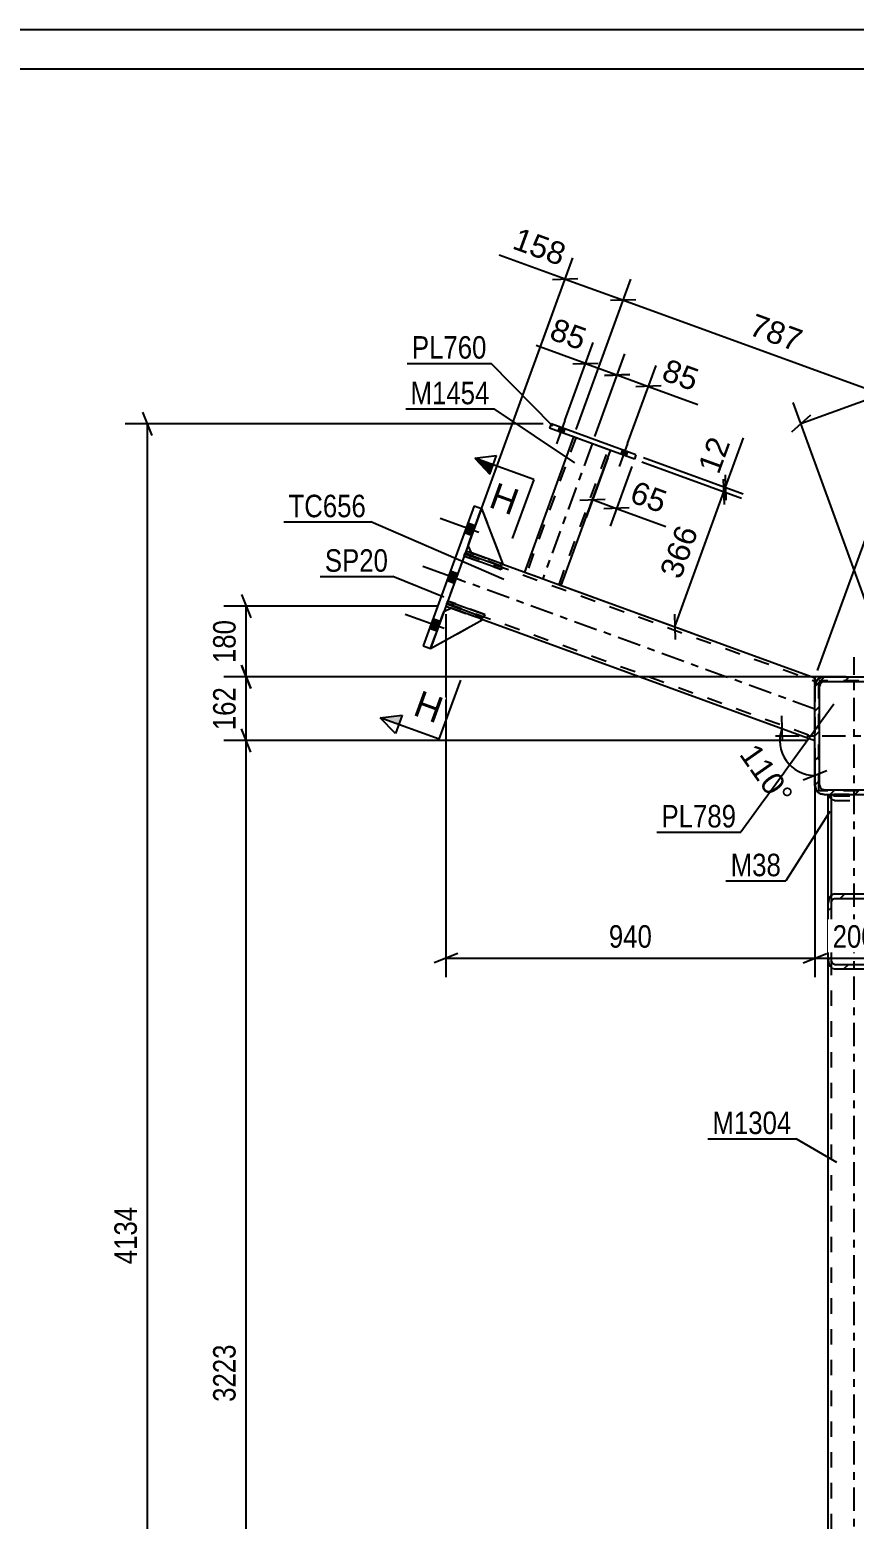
# Model space of a CAD drawing. Header units: millimetres. Extents: x 0 to 841, y 0 to 594.
# Drawn here: x 288.1 to 393, y 404.3 to 594 of the extents above; entities that cross this region are included whole.
import ezdxf

# ---------------------------------------------------------------- set-up
doc = ezdxf.new("R2010")
doc.units = ezdxf.units.MM
doc.linetypes.add('DXK_LINE_DOT2', pattern=[3.9198, 1.9599, -1.9599])
doc.linetypes.add('DXK_LINE_DOT3', pattern=[5.9187, 2.979, -0.9799, 0.9799, -0.9799])
doc.styles.add('Arial', font='arial.ttf', dxfattribs={"height": 0.2})
doc.styles.add('Arial Narrow', font='ARIALN.TTF', dxfattribs={"height": 0.2})

# ---------------------------------------------------------------- blocks, each defined once
blk = doc.blocks.new('Unknown-318891679-1129')
at = {"color": 5, "linetype": 'Continuous'}
for p, q in [((841, 594), (0, 594)), ((836, 589), (5, 589))]:
    blk.add_line(p, q, dxfattribs=at)
blk = doc.blocks.new('Part-318891679-5396 - 5381')
at = {"color": 2, "linetype": 'Continuous'}
for p, q in [((343.39, 526.98), (343.52, 527.36)), ((343.52, 527.36), (348.22, 525.65)), ((348.08, 525.27), (343.39, 526.98)), ((348.22, 525.65), (348.08, 525.27))]:
    blk.add_line(p, q, dxfattribs=at)
at = {"color": 7, "linetype": 'DXK_LINE_DOT2'}
blk.add_line((344.09, 526.72), (344.23, 527.1), dxfattribs=at)
blk = doc.blocks.new('Part-318891679-5452 - 5381')
at = {"linetype": 'Continuous'}
h = blk.add_hatch(dxfattribs=at)
h.set_pattern_fill('', scale=0.7, style=0, pattern_type=0)
h.set_pattern_definition([(45, (389.7443, 475.5448), (-1.57154, 1.57154), [])])
h.paths.add_polyline_path([(389.74, 482.78), (389.74, 475.54), (389.81, 475.1), (389.98, 474.73), (390.24, 474.48), (390.54, 474.39), (395.54, 474.39), (395.85, 474.48), (396.11, 474.73), (396.28, 475.1), (396.34, 475.54), (396.34, 482.78), (396.28, 483.22), (396.11, 483.6), (395.85, 483.85), (395.54, 483.94), (390.54, 483.94), (390.24, 483.85), (389.98, 483.6), (389.81, 483.22)])
h.paths.add_polyline_path([(390.26, 483.19), (390.39, 483.31), (390.54, 483.36), (395.54, 483.36), (395.7, 483.31), (395.83, 483.19), (395.91, 483), (395.94, 482.78), (395.94, 475.54), (395.91, 475.32), (395.83, 475.14), (395.7, 475.01), (395.54, 474.97), (390.54, 474.97), (390.39, 475.01), (390.26, 475.14), (390.17, 475.32), (390.14, 475.54), (390.14, 482.78), (390.17, 483)])
at = {"color": 2, "linetype": 'Continuous'}
for p, q in [((389.74, 482.78), (389.74, 496.59)), ((396.34, 482.78), (396.34, 496.59)), ((390.54, 483.94), (390.24, 483.85)), ((390.54, 483.94), (395.54, 483.94)), ((395.85, 483.85), (395.54, 483.94)), ((389.81, 483.22), (389.74, 482.78)), ((389.74, 475.54), (389.74, 482.78)), ((390.14, 482.78), (390.17, 483)), ((390.14, 475.54), (390.14, 482.78)), ((390.39, 483.31), (390.54, 483.36)), ((390.54, 483.36), (395.54, 483.36)), ((395.54, 483.36), (395.7, 483.31)), ((395.91, 483), (395.94, 482.78)), ((395.94, 475.54), (395.94, 482.78)), ((396.34, 482.78), (396.28, 483.22)), ((396.34, 475.54), (396.34, 482.78)), ((389.74, 475.54), (389.81, 475.1)), ((390.17, 475.32), (390.14, 475.54)), ((390.24, 474.48), (390.54, 474.39)), ((390.54, 474.97), (390.39, 475.01)), ((390.54, 474.97), (395.54, 474.97)), ((390.54, 474.39), (395.54, 474.39)), ((395.7, 475.01), (395.54, 474.97)), ((395.54, 474.39), (395.85, 474.48)), ((395.94, 475.54), (395.91, 475.32)), ((396.28, 475.1), (396.34, 475.54))]:
    blk.add_line(p, q, dxfattribs=at)
at = {"color": 7, "linetype": 'DXK_LINE_DOT2'}
for p, q in [((396.34, 496.59), (389.74, 496.59)), ((389.98, 496.2), (389.81, 496.59)), ((390.24, 495.95), (389.98, 496.2)), ((390.14, 475.54), (390.14, 496.59)), ((390.54, 495.86), (390.24, 495.95)), ((390.28, 496.59), (390.39, 496.48)), ((390.39, 496.48), (390.54, 496.44)), ((390.54, 496.44), (395.54, 496.44)), ((390.54, 495.86), (395.54, 495.86)), ((395.54, 496.44), (395.7, 496.48)), ((395.85, 495.95), (395.54, 495.86)), ((395.7, 496.48), (395.8, 496.59)), ((396.11, 496.2), (395.85, 495.95)), ((395.94, 475.54), (395.94, 496.59)), ((396.28, 496.59), (396.11, 496.2)), ((389.74, 475.54), (389.74, 482.78)), ((396.34, 475.54), (396.34, 482.78))]:
    blk.add_line(p, q, dxfattribs=at)
at = {"color": 2, "linetype": 'Continuous'}
for centre, radius, start, end in [((390.83, 482.98), 1.05, 124.1734, 166.5321), ((395.26, 482.98), 1.05, 13.4679, 55.8266), ((390.69, 482.88), 0.527, 124.1734, 166.5321), ((395.4, 482.88), 0.527, 13.4679, 55.8266), ((390.83, 475.35), 1.05, 193.4679, 235.8266), ((390.69, 475.45), 0.527, 193.4679, 235.8266), ((395.4, 475.45), 0.527, 304.1734, 346.5321), ((395.26, 475.35), 1.05, 304.1734, 346.5321)]:
    blk.add_arc(centre, radius, start, end, dxfattribs=at)
blk = doc.blocks.new('Part-318891679-5397 - 5381')
at = {"color": 2, "linetype": 'Continuous'}
for p, q in [((341.16, 520.87), (341.3, 521.25)), ((345.86, 519.16), (341.16, 520.87)), ((341.3, 521.25), (346, 519.54)), ((346, 519.54), (345.86, 519.16))]:
    blk.add_line(p, q, dxfattribs=at)
at = {"color": 7, "linetype": 'DXK_LINE_DOT2'}
blk.add_line((341.87, 520.62), (342, 520.99), dxfattribs=at)
blk = doc.blocks.new('Part-318891679-5398 - 5381')
at = {"color": 7, "linetype": 'DXK_LINE_DOT2'}
for p, q in [((343.52, 527.36), (343.39, 526.98)), ((348.22, 525.65), (343.52, 527.36)), ((343.39, 526.98), (348.08, 525.27)), ((344.23, 527.1), (344.09, 526.72)), ((348.08, 525.27), (348.22, 525.65))]:
    blk.add_line(p, q, dxfattribs=at)
blk = doc.blocks.new('Bolt-318891679-5402 - 5381')
at = {"linetype": 'Continuous'}
for points in [[(344.34, 529.61), (344.79, 530.83), (343.85, 531.18), (343.4, 529.95)], [(344.34, 529.61), (344.79, 530.83), (343.85, 531.18), (343.4, 529.95)], [(344.34, 529.61), (344.79, 530.83), (343.85, 531.18), (343.4, 529.95)], [(342.12, 523.5), (342.56, 524.73), (341.62, 525.07), (341.18, 523.85)], [(342.12, 523.5), (342.56, 524.73), (341.62, 525.07), (341.18, 523.85)], [(339.9, 517.4), (340.34, 518.62), (339.4, 518.96), (338.96, 517.74)], [(339.9, 517.4), (340.34, 518.62), (339.4, 518.96), (338.96, 517.74)], [(339.9, 517.4), (340.34, 518.62), (339.4, 518.96), (338.96, 517.74)]]:
    blk.add_hatch(color=1, dxfattribs=at).paths.add_polyline_path(points)
at = {"color": 1, "linetype": 'Continuous'}
for p, q in [((345.27, 529.97), (340.34, 531.76)), ((345.27, 529.97), (340.34, 531.76)), ((345.27, 529.97), (340.34, 531.76)), ((344.79, 530.83), (343.85, 531.18)), ((344.79, 530.83), (343.85, 531.18)), ((344.79, 530.83), (343.85, 531.18)), ((344.34, 529.61), (343.4, 529.95)), ((344.34, 529.61), (343.4, 529.95)), ((344.34, 529.61), (343.4, 529.95)), ((343.05, 523.86), (338.11, 525.65)), ((343.05, 523.86), (338.11, 525.65)), ((342.12, 523.5), (341.18, 523.85)), ((342.12, 523.5), (341.18, 523.85)), ((342.56, 524.73), (341.62, 525.07)), ((342.56, 524.73), (341.62, 525.07)), ((340.82, 517.75), (335.89, 519.55)), ((340.82, 517.75), (335.89, 519.55)), ((340.82, 517.75), (335.89, 519.55)), ((340.34, 518.62), (339.4, 518.96)), ((340.34, 518.62), (339.4, 518.96)), ((340.34, 518.62), (339.4, 518.96)), ((339.9, 517.4), (338.96, 517.74)), ((339.9, 517.4), (338.96, 517.74)), ((339.9, 517.4), (338.96, 517.74))]:
    blk.add_line(p, q, dxfattribs=at)
blk = doc.blocks.new('Part-318891679-5420 - 5381')
at = {"color": 7, "linetype": 'DXK_LINE_DOT2'}
for p, q in [((343.62, 527.64), (341.06, 520.59)), ((344.33, 527.38), (348.32, 525.93)), ((343.49, 527.26), (388.04, 511.05)), ((341.2, 520.97), (388.04, 503.92)), ((341.76, 520.33), (345.76, 518.88)), ((388.04, 510.62), (388.04, 511.41)), ((388.04, 511.05), (388.04, 511.01)), ((388.04, 511.01), (388.04, 510.78)), ((388.04, 510.39), (388.04, 503.49))]:
    blk.add_line(p, q, dxfattribs=at)
at = {"color": 2, "linetype": 'Continuous'}
for p, q in [((343.62, 527.64), (344.33, 527.38)), ((348.32, 525.93), (388.04, 511.47)), ((341.06, 520.59), (341.76, 520.33)), ((345.76, 518.88), (388.04, 503.49)), ((388.04, 511.47), (388.04, 510.62)), ((388.04, 510.62), (388.04, 510.39))]:
    blk.add_line(p, q, dxfattribs=at)
at = {"color": 7, "linetype": 'DXK_LINE_DOT3'}
blk.add_line((388.04, 507.48), (342.34, 524.11), dxfattribs=at)
blk = doc.blocks.new('Part-318891679-5553 - 5381')
at = {"color": 7, "linetype": 'DXK_LINE_DOT2'}
blk.add_line((339.09, 515.19), (340.8, 519.89), dxfattribs=at)
at = {"color": 2, "linetype": 'Continuous'}
for p, q in [((341.76, 520.33), (340.8, 519.89)), ((345.76, 518.88), (341.76, 520.33)), ((339.09, 515.19), (345.76, 518.88))]:
    blk.add_line(p, q, dxfattribs=at)
blk = doc.blocks.new('Part-318891679-5425 - 5381')
at = {"color": 7, "linetype": 'DXK_LINE_DOT2'}
for p, q in [((396.34, 496.59), (389.74, 496.59)), ((389.74, 475.54), (389.74, 496.59)), ((390.14, 352.09), (390.14, 496.59)), ((395.94, 352.09), (395.94, 496.59)), ((396.34, 475.54), (396.34, 496.59)), ((389.74, 352.09), (389.74, 373.13)), ((396.34, 352.09), (396.34, 373.13)), ((396.34, 352.09), (389.74, 352.09))]:
    blk.add_line(p, q, dxfattribs=at)
at = {"color": 7, "linetype": 'DXK_LINE_DOT3'}
blk.add_line((393.04, 352.09), (393.04, 496.59), dxfattribs=at)
at = {"color": 2, "linetype": 'Continuous'}
for p, q in [((389.74, 373.13), (389.74, 475.54)), ((396.34, 373.13), (396.34, 475.54))]:
    blk.add_line(p, q, dxfattribs=at)
blk = doc.blocks.new('Part-318891679-5458 - 5381')
at = {"color": 7, "linetype": 'DXK_LINE_DOT2'}
for p, q in [((388.54, 497.09), (388.54, 511.09)), ((397.54, 511.09), (388.54, 511.09)), ((397.54, 497.09), (397.54, 511.09)), ((397.54, 497.09), (388.54, 497.09))]:
    blk.add_line(p, q, dxfattribs=at)
blk = doc.blocks.new('Part-318891679-5534 - 5381')
at = {"color": 2, "linetype": 'Continuous'}
for p, q in [((344.65, 533.38), (338.15, 515.53)), ((345.59, 533.04), (339.09, 515.19)), ((344.65, 533.38), (345.59, 533.04)), ((338.15, 515.53), (339.09, 515.19))]:
    blk.add_line(p, q, dxfattribs=at)
blk = doc.blocks.new('Part-318891679-5552 - 5381')
at = {"color": 7, "linetype": 'DXK_LINE_DOT2'}
for p, q in [((340.8, 519.89), (339.09, 515.19)), ((341.76, 520.33), (340.8, 519.89)), ((345.76, 518.88), (341.76, 520.33)), ((339.09, 515.19), (345.76, 518.88))]:
    blk.add_line(p, q, dxfattribs=at)
blk = doc.blocks.new('Part-318891679-5558 - 5381')
at = {"color": 7, "linetype": 'DXK_LINE_DOT2'}
for p, q in [((343.88, 528.34), (345.59, 533.04)), ((345.59, 533.04), (348.32, 525.93)), ((344.33, 527.38), (343.88, 528.34)), ((348.32, 525.93), (344.33, 527.38))]:
    blk.add_line(p, q, dxfattribs=at)
blk = doc.blocks.new('Part-318891679-5559 - 5381')
at = {"color": 7, "linetype": 'DXK_LINE_DOT2'}
blk.add_line((345.59, 533.04), (343.88, 528.34), dxfattribs=at)
at = {"color": 2, "linetype": 'Continuous'}
for p, q in [((345.59, 533.04), (348.32, 525.93)), ((344.33, 527.38), (343.88, 528.34)), ((348.32, 525.93), (344.33, 527.38))]:
    blk.add_line(p, q, dxfattribs=at)
blk = doc.blocks.new('Part-318891679-5575 - 5381')
at = {"color": 2, "linetype": 'Continuous'}
for p, q in [((357.31, 542.14), (351.05, 524.94)), ((355.74, 523.23), (362.01, 540.43))]:
    blk.add_line(p, q, dxfattribs=at)
at = {"color": 7, "linetype": 'DXK_LINE_DOT2'}
for p, q in [((357.59, 542.03), (351.33, 524.83)), ((362.01, 540.43), (357.31, 542.14)), ((355.46, 523.33), (361.72, 540.53)), ((351.05, 524.94), (355.74, 523.23))]:
    blk.add_line(p, q, dxfattribs=at)
at = {"color": 7, "linetype": 'DXK_LINE_DOT3'}
blk.add_line((359.66, 541.28), (353.4, 524.08), dxfattribs=at)
blk = doc.blocks.new('Part-318891679-5576 - 5381')
at = {"color": 7, "linetype": 'DXK_LINE_DOT2'}
for p, q in [((341.3, 521.25), (341.16, 520.87)), ((341.16, 520.87), (345.86, 519.16)), ((346, 519.54), (341.3, 521.25)), ((341.87, 520.62), (342, 520.99)), ((345.86, 519.16), (346, 519.54))]:
    blk.add_line(p, q, dxfattribs=at)
blk = doc.blocks.new('Part-318891679-5586 - 5381')
at = {"linetype": 'Continuous'}
h = blk.add_hatch(dxfattribs=at)
h.set_pattern_fill('', scale=0.7, style=0, pattern_type=0)
h.set_pattern_definition([(45, (388.0443, 497.788), (-1.57154, 1.57154), [])])
h.paths.add_polyline_path([(388.04, 510.39), (388.04, 497.79), (388.14, 497.33), (388.4, 496.94), (388.79, 496.68), (389.24, 496.59), (396.84, 496.59), (397.3, 496.68), (397.69, 496.94), (397.95, 497.33), (398.04, 497.79), (398.04, 510.39), (397.95, 510.85), (397.69, 511.24), (397.3, 511.5), (396.84, 511.59), (389.24, 511.59), (388.79, 511.5), (388.4, 511.24), (388.14, 510.85)])
h.paths.add_polyline_path([(388.82, 510.81), (389.01, 510.94), (389.24, 510.99), (396.84, 510.99), (397.07, 510.94), (397.27, 510.81), (397.4, 510.62), (397.44, 510.39), (397.44, 497.79), (397.4, 497.56), (397.27, 497.36), (397.07, 497.23), (396.84, 497.19), (389.24, 497.19), (389.01, 497.23), (388.82, 497.36), (388.69, 497.56), (388.64, 497.79), (388.64, 510.39), (388.69, 510.62)])
at = {"color": 7, "linetype": 'DXK_LINE_DOT3'}
for p, q in [((393.04, 494.09), (393.04, 514.09)), ((383.04, 504.09), (403.04, 504.09))]:
    blk.add_line(p, q, dxfattribs=at)
at = {"color": 7, "linetype": 'DXK_LINE_DOT2'}
for p, q in [((388.04, 510.39), (388.14, 510.85)), ((388.04, 497.79), (388.04, 510.39)), ((388.69, 510.62), (388.64, 510.39)), ((388.64, 497.79), (388.64, 510.39)), ((388.79, 511.5), (389.24, 511.59)), ((389.24, 510.99), (389.01, 510.94)), ((389.24, 511.59), (396.84, 511.59)), ((389.24, 510.99), (396.84, 510.99)), ((396.84, 511.59), (397.3, 511.5)), ((397.07, 510.94), (396.84, 510.99)), ((397.44, 510.39), (397.4, 510.62)), ((397.44, 497.79), (397.44, 510.39)), ((397.95, 510.85), (398.04, 510.39)), ((398.04, 497.79), (398.04, 510.39)), ((388.14, 497.33), (388.04, 497.79)), ((388.64, 497.79), (388.69, 497.56)), ((389.01, 497.23), (389.24, 497.19)), ((389.24, 497.19), (396.84, 497.19)), ((396.84, 497.19), (397.07, 497.23)), ((397.4, 497.56), (397.44, 497.79)), ((398.04, 497.79), (397.95, 497.33)), ((389.24, 496.59), (388.79, 496.68)), ((389.24, 496.59), (396.84, 496.59)), ((397.3, 496.68), (396.84, 496.59))]:
    blk.add_line(p, q, dxfattribs=at)
at = {"color": 2, "linetype": 'Continuous'}
for p, q in [((388.14, 510.85), (388.04, 510.39)), ((388.04, 497.79), (388.04, 510.39)), ((388.64, 510.39), (388.69, 510.62)), ((388.64, 497.79), (388.64, 510.39)), ((389.24, 511.59), (388.79, 511.5)), ((389.01, 510.94), (389.24, 510.99)), ((389.24, 511.59), (396.84, 511.59)), ((389.24, 510.99), (396.84, 510.99)), ((397.3, 511.5), (396.84, 511.59)), ((396.84, 510.99), (397.07, 510.94)), ((397.4, 510.62), (397.44, 510.39)), ((397.44, 497.79), (397.44, 510.39)), ((398.04, 510.39), (397.95, 510.85)), ((398.04, 497.79), (398.04, 510.39)), ((388.04, 497.79), (388.14, 497.33)), ((388.69, 497.56), (388.64, 497.79)), ((389.24, 497.19), (389.01, 497.23)), ((389.24, 497.19), (396.84, 497.19)), ((397.07, 497.23), (396.84, 497.19)), ((397.44, 497.79), (397.4, 497.56)), ((397.95, 497.33), (398.04, 497.79)), ((388.79, 496.68), (389.24, 496.59)), ((389.24, 496.59), (396.84, 496.59)), ((396.84, 496.59), (397.3, 496.68))]:
    blk.add_line(p, q, dxfattribs=at)
at = {"color": 7, "linetype": 'DXK_LINE_DOT2'}
for centre, radius, start, end in [((389.24, 510.39), 1.2, 112.5, 157.5), ((389.24, 510.39), 0.6, 112.5, 157.5), ((396.84, 510.39), 0.6, 22.5, 67.5), ((396.84, 510.39), 1.2, 22.5, 67.5), ((389.24, 497.79), 1.2, 202.5, 247.5), ((389.24, 497.79), 0.6, 202.5, 247.5), ((396.84, 497.79), 0.6, 292.5, 337.5), ((396.84, 497.79), 1.2, 292.5, 337.5)]:
    blk.add_arc(centre, radius, start, end, dxfattribs=at)
at = {"color": 2, "linetype": 'Continuous'}
for centre, radius, start, end in [((389.24, 510.39), 1.2, 112.5, 157.5), ((389.24, 510.39), 0.6, 112.5, 157.5), ((396.84, 510.39), 0.6, 22.5, 67.5), ((396.84, 510.39), 1.2, 22.5, 67.5), ((389.24, 497.79), 1.2, 202.5, 247.5), ((389.24, 497.79), 0.6, 202.5, 247.5), ((396.84, 497.79), 0.6, 292.5, 337.5), ((396.84, 497.79), 1.2, 292.5, 337.5)]:
    blk.add_arc(centre, radius, start, end, dxfattribs=at)
blk = doc.blocks.new('Part-318891679-5594 - 5381')
at = {"color": 2, "linetype": 'Continuous'}
for p, q in [((354.46, 543.81), (354.25, 543.25)), ((365.06, 539.32), (354.25, 543.25)), ((365.26, 539.88), (354.46, 543.81)), ((365.26, 539.88), (365.06, 539.32))]:
    blk.add_line(p, q, dxfattribs=at)
blk = doc.blocks.new('Bolt-318891679-5595 - 5381')
at = {"linetype": 'Continuous'}
for points in [[(356.2, 543.18), (355.54, 543.42), (355.33, 542.86), (355.99, 542.62)], [(356.2, 543.18), (355.54, 543.42), (355.33, 542.86), (355.99, 542.62)], [(364.18, 540.27), (363.53, 540.51), (363.32, 539.95), (363.98, 539.71)], [(364.18, 540.27), (363.53, 540.51), (363.32, 539.95), (363.98, 539.71)]]:
    blk.add_hatch(color=1, dxfattribs=at).paths.add_polyline_path(points)
at = {"color": 1, "linetype": 'Continuous'}
for p, q in [((356.21, 544.24), (355.13, 541.28)), ((356.21, 544.24), (355.13, 541.28)), ((355.54, 543.42), (355.33, 542.86)), ((355.54, 543.42), (355.33, 542.86)), ((356.2, 543.18), (355.99, 542.62)), ((356.2, 543.18), (355.99, 542.62)), ((364.2, 541.33), (363.12, 538.37)), ((364.2, 541.33), (363.12, 538.37)), ((363.53, 540.51), (363.32, 539.95)), ((363.53, 540.51), (363.32, 539.95)), ((364.18, 540.27), (363.98, 539.71)), ((364.18, 540.27), (363.98, 539.71))]:
    blk.add_line(p, q, dxfattribs=at)
blk = doc.blocks.new('StraightDimension-318891679-11763 - 5381')
at = {"color": 7, "linetype": 'Continuous'}
for p, q in [((315.03, 522.09), (316.23, 519.09)), ((340.06, 520.59), (312.78, 520.59)), ((315.63, 511.59), (315.63, 520.59)), ((316.23, 510.09), (315.03, 513.09)), ((392.04, 511.59), (312.78, 511.59))]:
    blk.add_line(p, q, dxfattribs=at)
at = {"color": 0}
blk.add_wipeout([(314.88, 519.43), (310.68, 519.43), (310.68, 512.75), (314.88, 512.75)], dxfattribs=at)
at = {"color": 3, "style": 'Arial Narrow'}
blk.add_text('180', height=2.863, rotation=90.0002, dxfattribs=at).set_placement((314.28, 513.35))
blk = doc.blocks.new('StraightDimension-318891679-11764 - 5381')
at = {"color": 7, "linetype": 'Continuous'}
for p, q in [((315.03, 513.09), (316.23, 510.09)), ((392.04, 511.59), (312.78, 511.59)), ((315.63, 503.49), (315.63, 511.59)), ((316.23, 501.99), (315.03, 504.99)), ((387.04, 503.49), (312.78, 503.49))]:
    blk.add_line(p, q, dxfattribs=at)
at = {"color": 0}
blk.add_wipeout([(314.88, 510.88), (310.68, 510.88), (310.68, 504.2), (314.88, 504.2)], dxfattribs=at)
at = {"color": 3, "style": 'Arial Narrow'}
blk.add_text('162', height=2.863, rotation=90.0002, dxfattribs=at).set_placement((314.28, 504.8))
blk = doc.blocks.new('StraightDimension-318891679-5620 - 5381')
at = {"color": 7, "linetype": 'Continuous'}
for p, q in [((426.27, 532.51), (416.97, 558.06)), ((416.74, 554.3), (419.15, 556.45)), ((386.25, 543.84), (417.94, 555.38)), ((397.7, 512.38), (385.28, 546.52)), ((387.46, 544.92), (385.05, 542.77))]:
    blk.add_line(p, q, dxfattribs=at)
at = {"color": 0}
blk.add_wipeout([(404.98, 551.46), (403.55, 555.41), (397.26, 553.12), (398.7, 549.17)], dxfattribs=at)
at = {"color": 3, "style": 'Arial Narrow'}
blk.add_text('675', height=2.863, rotation=19.9962, dxfattribs=at).set_placement((399.06, 549.94))
blk = doc.blocks.new('StraightDimension-318891679-5657 - 5381')
at = {"color": 7, "linetype": 'Continuous'}
for p, q in [((303.66, 542.31), (302.46, 545.31)), ((353.46, 543.81), (300.21, 543.81)), ((303.06, 337.09), (303.06, 543.81))]:
    blk.add_line(p, q, dxfattribs=at)
at = {"color": 0}
blk.add_wipeout([(302.31, 444.71), (298.11, 444.71), (298.11, 436.19), (302.31, 436.19)], dxfattribs=at)
at = {"color": 3, "style": 'Arial Narrow'}
blk.add_text('4134', height=2.863, rotation=90.0002, dxfattribs=at).set_placement((301.71, 436.79))
blk = doc.blocks.new('StraightDimension-318891679-5692 - 5381')
at = {"color": 7, "linetype": 'Continuous'}
for p, q in [((341.06, 519.59), (341.06, 473.35)), ((388.04, 502.49), (388.04, 473.35)), ((342.56, 476.35), (339.56, 475.15)), ((386.54, 475.15), (389.54, 476.35)), ((341.06, 475.75), (388.04, 475.75))]:
    blk.add_line(p, q, dxfattribs=at)
at = {"color": 0}
blk.add_wipeout([(367.89, 476.5), (367.89, 480.7), (361.21, 480.7), (361.21, 476.5)], dxfattribs=at)
at = {"color": 3, "style": 'Arial Narrow'}
blk.add_text('940', height=2.863, dxfattribs=at).set_placement((361.81, 477.1))
blk = doc.blocks.new('StraightDimension-318891679-5702 - 5381')
at = {"color": 7, "linetype": 'Continuous'}
for p, q in [((388.04, 502.49), (388.04, 473.35)), ((398.04, 502.46), (398.04, 473.35)), ((386.54, 475.15), (389.54, 476.35)), ((399.54, 476.35), (396.54, 475.15)), ((388.04, 475.75), (398.04, 475.75))]:
    blk.add_line(p, q, dxfattribs=at)
at = {"color": 0}
blk.add_wipeout([(396.39, 476.5), (396.39, 480.7), (389.7, 480.7), (389.7, 476.5)], dxfattribs=at)
at = {"color": 3, "style": 'Arial Narrow'}
blk.add_text('200', height=2.863, dxfattribs=at).set_placement((390.3, 477.1))
blk = doc.blocks.new('StraightDimension-318891679-5839 - 5381')
at = {"color": 7, "linetype": 'Continuous'}
for p, q in [((361.66, 539.49), (358.9, 531.9)), ((364.72, 538.38), (361.96, 530.79)), ((358.11, 534.11), (361.34, 534.21)), ((359.72, 534.16), (362.78, 533.05)), ((364.39, 533.1), (361.16, 533))]:
    blk.add_line(p, q, dxfattribs=at)
at = {"color": 0}
blk.add_wipeout([(368.83, 531.64), (370.27, 535.59), (364.96, 537.52), (363.53, 533.57)], dxfattribs=at)
at = {"color": 7, "linetype": 'Continuous'}
blk.add_line((362.78, 533.05), (369.07, 530.76), dxfattribs=at)
blk.add_line((362.78, 533.05), (369.07, 530.76), dxfattribs=at)
at = {"color": 3, "style": 'Arial'}
blk.add_text('65', height=2.865, rotation=-20.002, dxfattribs=at).set_placement((364.3, 533.93))
blk = doc.blocks.new('StraightDimension-318891679-5851 - 5381')
at = {"color": 7, "linetype": 'Continuous'}
for p, q in [((356.21, 544.24), (359.82, 554.17)), ((360, 542.22), (363.82, 552.72)), ((357.23, 551.44), (360.46, 551.54)), ((358.85, 551.49), (362.84, 550.04)), ((364.46, 550.09), (361.23, 549.99))]:
    blk.add_line(p, q, dxfattribs=at)
at = {"color": 0}
blk.add_wipeout([(358.61, 552.38), (360.05, 556.32), (354.74, 558.25), (353.31, 554.31)], dxfattribs=at)
at = {"color": 7, "linetype": 'Continuous'}
blk.add_line((358.85, 551.49), (352.56, 553.78), dxfattribs=at)
blk.add_line((358.85, 551.49), (352.56, 553.78), dxfattribs=at)
at = {"color": 3, "style": 'Arial'}
blk.add_text('85', height=2.865, rotation=-20.002, dxfattribs=at).set_placement((354.07, 554.67))
blk = doc.blocks.new('StraightDimension-318891679-5859 - 5381')
at = {"color": 7, "linetype": 'Continuous'}
for p, q in [((360, 542.22), (363.82, 552.72)), ((364.2, 541.33), (367.81, 551.26)), ((361.23, 549.99), (364.46, 550.09)), ((362.84, 550.04), (366.84, 548.58)), ((368.45, 548.64), (365.22, 548.53))]:
    blk.add_line(p, q, dxfattribs=at)
at = {"color": 0}
blk.add_wipeout([(372.89, 547.18), (374.33, 551.12), (369.02, 553.06), (367.59, 549.11)], dxfattribs=at)
at = {"color": 7, "linetype": 'Continuous'}
blk.add_line((366.84, 548.58), (373.13, 546.29), dxfattribs=at)
blk.add_line((366.84, 548.58), (373.13, 546.29), dxfattribs=at)
at = {"color": 3, "style": 'Arial'}
blk.add_text('85', height=2.865, rotation=-20.002, dxfattribs=at).set_placement((368.36, 549.47))
blk = doc.blocks.new('StraightDimension-318891679-5869 - 5381')
at = {"color": 7, "linetype": 'Continuous'}
for p, q in [((366, 538.97), (378.71, 534.35)), ((366.2, 539.54), (378.92, 534.91)), ((376.61, 537.34), (376.72, 534.11)), ((376.51, 533.55), (376.41, 536.78)), ((376.46, 535.17), (376.66, 535.73))]:
    blk.add_line(p, q, dxfattribs=at)
at = {"color": 0}
blk.add_wipeout([(378.07, 541.79), (374.12, 543.22), (372.19, 537.92), (376.14, 536.48)], dxfattribs=at)
at = {"color": 7, "linetype": 'Continuous'}
blk.add_line((376.66, 535.73), (378.95, 542.02), dxfattribs=at)
blk.add_line((376.66, 535.73), (378.95, 542.02), dxfattribs=at)
at = {"color": 3, "style": 'Arial'}
blk.add_text('12', height=2.865, rotation=69.9983, dxfattribs=at).set_placement((375.78, 537.25))
blk = doc.blocks.new('StraightDimension-318891679-5875 - 5381')
at = {"color": 7, "linetype": 'Continuous'}
for p, q in [((366, 538.97), (378.71, 534.35)), ((370.2, 517.97), (376.46, 535.17)), ((376.51, 533.55), (376.41, 536.78)), ((356.68, 522.88), (372.45, 517.15)), ((370.15, 519.58), (370.25, 516.35))]:
    blk.add_line(p, q, dxfattribs=at)
at = {"color": 0}
blk.add_wipeout([(373.97, 530.52), (370.02, 531.96), (367.33, 524.56), (371.28, 523.12)], dxfattribs=at)
at = {"color": 3, "style": 'Arial'}
blk.add_text('366', height=2.865, rotation=69.9983, dxfattribs=at).set_placement((370.92, 523.89))
blk = doc.blocks.new('StraightDimension-318891679-5885 - 5381')
at = {"color": 7, "linetype": 'Continuous'}
for p, q in [((357.65, 543.08), (364.62, 562.24)), ((365.26, 559.61), (362.03, 559.51)), ((363.65, 559.56), (400.65, 546.09)), ((388.39, 512.41), (401.62, 548.77)), ((399.03, 546.04), (402.26, 546.14))]:
    blk.add_line(p, q, dxfattribs=at)
at = {"color": 0}
blk.add_wipeout([(386.1, 552.18), (387.54, 556.13), (380.14, 558.82), (378.7, 554.88)], dxfattribs=at)
at = {"color": 3, "style": 'Arial'}
blk.add_text('787', height=2.865, rotation=-20.002, dxfattribs=at).set_placement((379.47, 555.23))
blk = doc.blocks.new('StraightDimension-318891679-5902 - 5381')
at = {"color": 7, "linetype": 'Continuous'}
for p, q in [((343.97, 528.58), (357.2, 564.94)), ((354.61, 562.21), (357.84, 562.31)), ((356.23, 562.26), (363.65, 559.56)), ((357.65, 543.08), (364.62, 562.24)), ((365.26, 559.61), (362.03, 559.51))]:
    blk.add_line(p, q, dxfattribs=at)
at = {"color": 0}
blk.add_wipeout([(355.99, 563.14), (357.43, 567.09), (350.03, 569.78), (348.59, 565.84)], dxfattribs=at)
at = {"color": 7, "linetype": 'Continuous'}
blk.add_line((356.23, 562.26), (347.84, 565.31), dxfattribs=at)
blk.add_line((356.23, 562.26), (347.84, 565.31), dxfattribs=at)
at = {"color": 3, "style": 'Arial'}
blk.add_text('158', height=2.865, rotation=-20.002, dxfattribs=at).set_placement((349.36, 566.19))
blk = doc.blocks.new('AngleDimension-318891679-5953 - 5381')
at = {"color": 7, "linetype": 'Continuous'}
for p, q in [((383.79, 506.63), (383.89, 503.4)), ((383.84, 505.02), (388.04, 503.49)), ((388.04, 499.02), (388.04, 503.49)), ((388.04, 502.49), (388.04, 499.02)), ((389.54, 499.62), (386.54, 498.42))]:
    blk.add_line(p, q, dxfattribs=at)
blk.add_arc((388.04, 503.49), 4.47, 160, 270, dxfattribs=at)
at = {"color": 0}
blk.add_wipeout([(382.92, 494.12), (386.36, 496.53), (380.93, 504.29), (377.49, 501.88)], dxfattribs=at)
at = {"color": 3, "style": 'Arial'}
blk.add_text('110°', height=2.865, rotation=-54.9982, dxfattribs=at).set_placement((378.32, 501.73))
blk = doc.blocks.new('StraightDimension-318891679-11765 - 5381')
at = {"color": 7, "linetype": 'Continuous'}
for p, q in [((316.23, 501.99), (315.03, 504.99)), ((387.04, 503.49), (312.78, 503.49)), ((315.63, 342.34), (315.63, 503.49)), ((315.03, 343.84), (316.23, 340.84)), ((372.95, 342.34), (312.78, 342.34))]:
    blk.add_line(p, q, dxfattribs=at)
at = {"color": 0}
blk.add_wipeout([(314.88, 427.17), (310.68, 427.17), (310.68, 418.66), (314.88, 418.66)], dxfattribs=at)
at = {"color": 3, "style": 'Arial Narrow'}
blk.add_text('3223', height=2.863, rotation=90.0002, dxfattribs=at).set_placement((314.28, 419.26))
blk = doc.blocks.new('Mark-318891679-5454 - 5381')
at = {"color": 0}
blk.add_wipeout([(378.01, 492.41), (378.01, 495.41), (368.51, 495.41), (368.51, 492.41)], dxfattribs=at)
blk.add_wipeout([(378.01, 492.41), (378.01, 495.41), (368.51, 495.41), (368.51, 492.41)], dxfattribs=at)
at = {"color": 30, "linetype": 'Continuous'}
for p in [(390.46, 508.11), (367.91, 491.81)]:
    blk.add_line(p, (378.61, 491.81), dxfattribs=at)
at = {"color": 3, "style": 'Arial Narrow'}
blk.add_text('PL789', height=2.863, dxfattribs=at).set_placement((368.51, 492.41))
blk = doc.blocks.new('Mark-318891679-5530 - 5381')
at = {"color": 0}
blk.add_wipeout([(333.69, 524.98), (333.69, 527.98), (325.65, 527.98), (325.65, 524.98)], dxfattribs=at)
blk.add_wipeout([(333.69, 524.98), (333.69, 527.98), (325.65, 527.98), (325.65, 524.98)], dxfattribs=at)
at = {"color": 30, "linetype": 'Continuous'}
for p in [(325.05, 524.38), (340.81, 521.76)]:
    blk.add_line(p, (334.29, 524.38), dxfattribs=at)
at = {"color": 3, "style": 'Arial Narrow'}
blk.add_text('SP20', height=2.863, dxfattribs=at).set_placement((325.65, 524.98))
blk = doc.blocks.new('Mark-318891679-5416 - 5381')
at = {"color": 0}
blk.add_wipeout([(330.89, 531.92), (330.89, 534.92), (321.02, 534.92), (321.02, 531.92)], dxfattribs=at)
blk.add_wipeout([(330.89, 531.92), (330.89, 534.92), (321.02, 534.92), (321.02, 531.92)], dxfattribs=at)
at = {"color": 30, "linetype": 'Continuous'}
for p in [(320.42, 531.32), (348.44, 524)]:
    blk.add_line(p, (331.49, 531.32), dxfattribs=at)
at = {"color": 3, "style": 'Arial Narrow'}
blk.add_text('TC656', height=2.863, dxfattribs=at).set_placement((321.02, 531.92))
blk = doc.blocks.new('Mark-318891679-5421 - 5381')
at = {"color": 0}
blk.add_wipeout([(385.05, 453.36), (385.05, 456.36), (375, 456.36), (375, 453.36)], dxfattribs=at)
blk.add_wipeout([(385.05, 453.36), (385.05, 456.36), (375, 456.36), (375, 453.36)], dxfattribs=at)
at = {"color": 30, "linetype": 'Continuous'}
for p in [(374.4, 452.76), (390.85, 449.76)]:
    blk.add_line(p, (385.65, 452.76), dxfattribs=at)
at = {"color": 3, "style": 'Arial Narrow'}
blk.add_text('M1304', height=2.863, dxfattribs=at).set_placement((375, 453.36))
blk = doc.blocks.new('Mark-318891679-5448 - 5381')
at = {"color": 0}
blk.add_wipeout([(383.72, 486.2), (383.72, 489.2), (377.32, 489.2), (377.32, 486.2)], dxfattribs=at)
blk.add_wipeout([(383.72, 486.2), (383.72, 489.2), (377.32, 489.2), (377.32, 486.2)], dxfattribs=at)
at = {"color": 30, "linetype": 'Continuous'}
for p in [(389.96, 494.43), (376.72, 485.6)]:
    blk.add_line(p, (384.32, 485.6), dxfattribs=at)
at = {"color": 3, "style": 'Arial Narrow'}
blk.add_text('M38', height=2.863, dxfattribs=at).set_placement((377.32, 486.2))
blk = doc.blocks.new('Mark-318891679-5571 - 5381')
at = {"color": 0}
blk.add_wipeout([(346.61, 546.31), (346.61, 549.31), (336.56, 549.31), (336.56, 546.31)], dxfattribs=at)
blk.add_wipeout([(346.61, 546.31), (346.61, 549.31), (336.56, 549.31), (336.56, 546.31)], dxfattribs=at)
at = {"color": 30, "linetype": 'Continuous'}
for p in [(335.96, 545.71), (357.47, 538.84)]:
    blk.add_line(p, (347.21, 545.71), dxfattribs=at)
at = {"color": 3, "style": 'Arial Narrow'}
blk.add_text('M1454', height=2.863, dxfattribs=at).set_placement((336.56, 546.31))
blk = doc.blocks.new('Mark-318891679-5590 - 5381')
at = {"color": 0}
blk.add_wipeout([(346.24, 552.12), (346.24, 555.12), (336.73, 555.12), (336.73, 552.12)], dxfattribs=at)
blk.add_wipeout([(346.24, 552.12), (346.24, 555.12), (336.73, 555.12), (336.73, 552.12)], dxfattribs=at)
at = {"color": 30, "linetype": 'Continuous'}
for p in [(336.13, 551.52), (354.67, 543.5)]:
    blk.add_line(p, (346.84, 551.52), dxfattribs=at)
at = {"color": 3, "style": 'Arial Narrow'}
blk.add_text('PL760', height=2.863, dxfattribs=at).set_placement((336.73, 552.12))
blk = doc.blocks.new('SectionMark-318891679-5981 - 5381')
at = {"linetype": 'Continuous'}
blk.add_hatch(color=6, dxfattribs=at).paths.add_polyline_path([(335.47, 506.71), (335.05, 505.53), (332.7, 506.39)])
at = {"color": 6, "linetype": 'Continuous'}
for p, q in [((344.73, 539.45), (347.51, 539.77)), ((332.7, 506.39), (335.47, 506.71)), ((335.47, 506.71), (334.62, 504.36)), ((334.62, 504.36), (332.7, 506.39))]:
    blk.add_line(p, q, dxfattribs=at)
at = {"color": 0, "linetype": 'Continuous'}
for points in [[(349.51, 532.13), (350.71, 535.41), (347.55, 536.57), (346.35, 533.28)], [(339.87, 505.64), (341.07, 508.93), (337.9, 510.08), (336.71, 506.79)]]:
    blk.add_wipeout(points, dxfattribs=at)
at = {"linetype": 'Continuous'}
blk.add_hatch(color=6, dxfattribs=at).paths.add_polyline_path([(347.08, 538.6), (346.65, 537.42), (344.73, 539.45)])
at = {"color": 6, "linetype": 'Continuous'}
for p, q in [((352.25, 536.72), (344.73, 539.45)), ((344.73, 539.45), (346.65, 537.42)), ((346.65, 537.42), (347.51, 539.77)), ((352.25, 536.72), (349.51, 529.2)), ((340.21, 503.65), (342.95, 511.17)), ((340.21, 503.65), (332.7, 506.39))]:
    blk.add_line(p, q, dxfattribs=at)
at = {"color": 3, "linetype": 'Continuous', "style": 'Arial'}
for p in [(346.35, 533.28), (336.71, 506.79)]:
    blk.add_text('H', height=3.34, rotation=-20.002, dxfattribs=at).set_placement(p)

msp = doc.modelspace()

# ---------------------------------------------------------------- block references
for name in ['Unknown-318891679-1129', 'Part-318891679-5594 - 5381', 'Bolt-318891679-5595 - 5381', 'Part-318891679-5575 - 5381', 'Part-318891679-5534 - 5381', 'Part-318891679-5558 - 5381', 'Part-318891679-5559 - 5381', 'Bolt-318891679-5402 - 5381', 'Part-318891679-5420 - 5381', 'Part-318891679-5396 - 5381', 'Part-318891679-5398 - 5381', 'Part-318891679-5553 - 5381', 'Part-318891679-5552 - 5381', 'Part-318891679-5397 - 5381', 'Part-318891679-5576 - 5381', 'Part-318891679-5586 - 5381', 'Part-318891679-5458 - 5381', 'Part-318891679-5452 - 5381', 'Part-318891679-5425 - 5381']:
    msp.add_blockref(name, (0, 0))

# ---------------------------------------------------------------- next in the draw order: block references
msp.add_blockref('StraightDimension-318891679-11763 - 5381', (0, 0))

# ---------------------------------------------------------------- next in the draw order: block references
msp.add_blockref('StraightDimension-318891679-11764 - 5381', (0, 0))

# ---------------------------------------------------------------- next in the draw order: block references
msp.add_blockref('StraightDimension-318891679-5620 - 5381', (0, 0))

# ---------------------------------------------------------------- next in the draw order: block references
msp.add_blockref('StraightDimension-318891679-5657 - 5381', (0, 0))

# ---------------------------------------------------------------- next in the draw order: block references
for name in ['StraightDimension-318891679-5851 - 5381', 'StraightDimension-318891679-5839 - 5381', 'Mark-318891679-5530 - 5381', 'StraightDimension-318891679-5692 - 5381']:
    msp.add_blockref(name, (0, 0))

# ---------------------------------------------------------------- next in the draw order: block references
for name in ['StraightDimension-318891679-5859 - 5381', 'StraightDimension-318891679-5702 - 5381']:
    msp.add_blockref(name, (0, 0))

# ---------------------------------------------------------------- next in the draw order: block references
for name in ['StraightDimension-318891679-5869 - 5381', 'AngleDimension-318891679-5953 - 5381']:
    msp.add_blockref(name, (0, 0))

# ---------------------------------------------------------------- next in the draw order: block references
for name in ['StraightDimension-318891679-5875 - 5381', 'StraightDimension-318891679-11765 - 5381']:
    msp.add_blockref(name, (0, 0))

# ---------------------------------------------------------------- next in the draw order: block references
for name in ['StraightDimension-318891679-5885 - 5381', 'Mark-318891679-5454 - 5381', 'Mark-318891679-5421 - 5381']:
    msp.add_blockref(name, (0, 0))

# ---------------------------------------------------------------- next in the draw order: block references
for name in ['StraightDimension-318891679-5902 - 5381', 'Mark-318891679-5448 - 5381']:
    msp.add_blockref(name, (0, 0))

# ---------------------------------------------------------------- next in the draw order: block references
for name in ['Mark-318891679-5571 - 5381', 'Mark-318891679-5416 - 5381']:
    msp.add_blockref(name, (0, 0))

# ---------------------------------------------------------------- next in the draw order: block references
for name in ['Mark-318891679-5590 - 5381', 'SectionMark-318891679-5981 - 5381']:
    msp.add_blockref(name, (0, 0))

doc.saveas('drawing.dxf')
